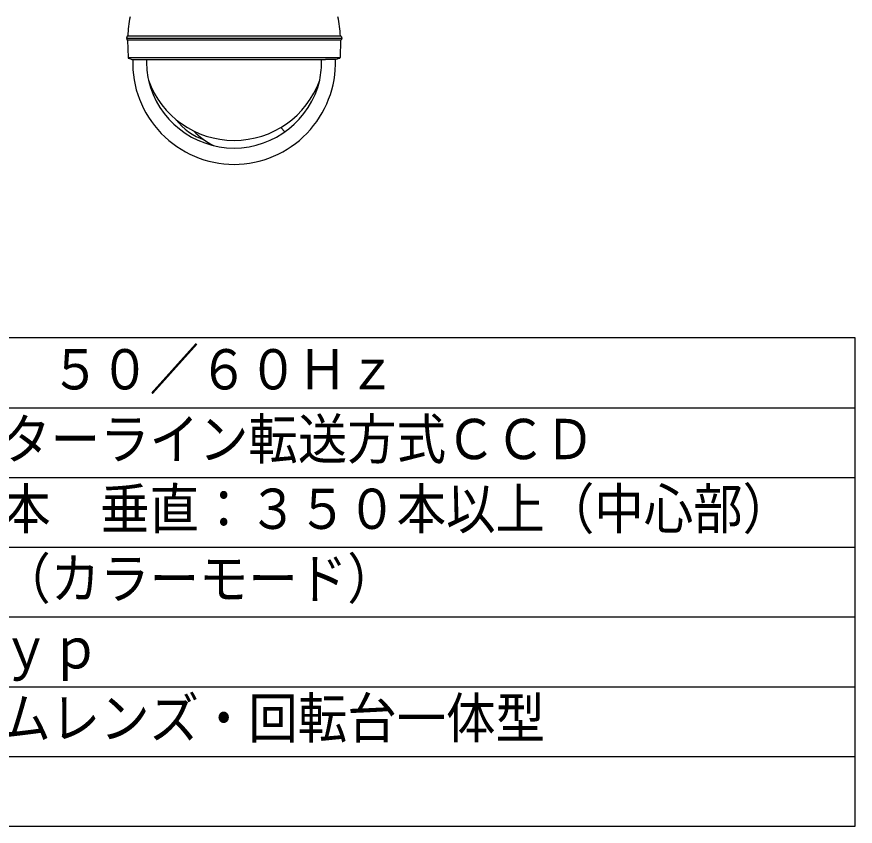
# Model space of a CAD drawing. Units: millimetres, scale not verified. Extents: x -63 to 65, y -57 to 57.
# Drawn here: x 2.2 to 62.3, y -56.5 to 1.5 of the extents above; entities that cross this region are included whole.
import ezdxf
from ezdxf.enums import TextEntityAlignment as Align

# ---------------------------------------------------------------- set-up
doc = ezdxf.new("R2010")
doc.units = ezdxf.units.MM
doc.header["$LTSCALE"] = 0.190236
for name, color, linetype in [('0-0_MOJI1', 2, 'Continuous'), ('0-2_GAIKEI', 1, 'Continuous'), ('0-3_WAKU', 1, 'Continuous')]:
    doc.layers.add(name, color=color, linetype=linetype)
doc.styles.add('ＭＳ ゴシック', font='')
doc.styles.get('ＭＳ ゴシック').set_extended_font_data('MS Gothic')

msp = doc.modelspace()

# ---------------------------------------------------------------- linework, layer by layer
at = {"layer": '0-2_GAIKEI', "color": 7}
for p, q in [((25.4318, 0.1438), (10.0815, 0.1438)), ((25.4318, 0.1438), (25.4817, -0.0062)), ((25.4318, -0.156), (10.0815, -0.156)), ((10.1267, -0.156), (10.1553, -1.3889)), ((25.3869, -0.156), (25.3581, -1.3889)), ((25.4817, -0.0062), (25.4318, -0.156)), ((25.3145, -1.4219), (10.1987, -1.4219)), ((10.199, -1.4518), (10.201, -1.4525)), ((10.201, -1.4525), (10.4149, -1.5317)), ((10.4149, -1.5317), (10.4391, -1.5363)), ((25.0745, -1.5363), (24.3065, -1.5363)), ((25.3122, -1.4525), (25.0986, -1.5317)), ((25.358, -1.3911), (25.3581, -1.3889)), ((21.0987, -6.4197), (21.3969, -6.7212))]:
    msp.add_line(p, q, dxfattribs=at)
at = {"layer": '0-2_GAIKEI'}
for p, q in [((10.0317, -0.0062), (25.4817, -0.0062)), ((10.4391, -1.5363), (24.3065, -1.5363))]:
    msp.add_line(p, q, dxfattribs=at)
at = {"layer": '0-2_GAIKEI', "color": 7}
for points in [[(10.0815, 0.1438), (10.0317, -0.0062), (10.0815, -0.156)], [(10.1553, -1.3889), (10.1554, -1.3911), (10.1555, -1.3932), (10.1558, -1.3953), (10.1561, -1.3974), (10.1564, -1.3994), (10.1568, -1.4015), (10.1573, -1.4035), (10.1578, -1.4055), (10.1584, -1.4075), (10.159, -1.4095), (10.1597, -1.4115), (10.1605, -1.4134), (10.1613, -1.4153), (10.1622, -1.4171), (10.1631, -1.419), (10.1641, -1.4208), (10.1651, -1.4226), (10.1661, -1.4243), (10.1673, -1.426), (10.1684, -1.4277), (10.1697, -1.4293), (10.1709, -1.431), (10.1722, -1.4325), (10.1736, -1.4341), (10.175, -1.4356), (10.1765, -1.437), (10.178, -1.4384), (10.1795, -1.4398), (10.1811, -1.4411), (10.1827, -1.4424), (10.1844, -1.4436), (10.1861, -1.4448), (10.1878, -1.446), (10.1896, -1.4471), (10.1914, -1.4481), (10.1933, -1.4491), (10.1951, -1.4501), (10.1971, -1.4509), (10.199, -1.4518)], [(25.3122, -1.4525), (25.3142, -1.4518), (25.3162, -1.4509), (25.3181, -1.4501), (25.32, -1.4491), (25.3219, -1.4481), (25.3237, -1.4471), (25.3255, -1.446), (25.3273, -1.4448), (25.329, -1.4436), (25.3306, -1.4424), (25.3323, -1.4411), (25.3338, -1.4398), (25.3354, -1.4384), (25.3369, -1.437), (25.3383, -1.4356), (25.3398, -1.4341), (25.3411, -1.4325), (25.3424, -1.431), (25.3437, -1.4293), (25.3449, -1.4277), (25.3461, -1.426), (25.3472, -1.4243), (25.3483, -1.4226), (25.3493, -1.4208), (25.3503, -1.419), (25.3512, -1.4171), (25.3521, -1.4153), (25.3529, -1.4134), (25.3536, -1.4115), (25.3543, -1.4095), (25.355, -1.4075), (25.3556, -1.4055), (25.3561, -1.4035), (25.3566, -1.4015), (25.357, -1.3994), (25.3573, -1.3974), (25.3576, -1.3953), (25.3578, -1.3932), (25.358, -1.3911)]]:
    msp.add_lwpolyline(points, dxfattribs=at)
for centre, radius, start, end in [((18.1212, -0.156), 7.9947, 167.87054, 177.85114), ((17.3917, -0.156), 7.9947, 2.14886, 12.12946), ((17.7755, -1.7653), 7.2905, 178.19836, 269.85014), ((17.7373, -1.7653), 7.2905, 270.14986, 1.80164)]:
    msp.add_arc(centre, radius, start, end, dxfattribs=at)
at = {"layer": '0-2_GAIKEI'}
for centre, radius, start, end in [((17.7755, -1.7653), 6.2905, 178.19836, 191.49567), ((17.7373, -1.7653), 6.2905, 348.50433, 1.80164), ((17.7564, -0.8093), 6.5305, 199.77733, 340.22414), ((17.7564, -1.5696), 6.3139, 193.27131, 346.72869), ((17.0554, -3.1652), 4.3769, 217.61388, 250.822), ((19.0412, -2.4775), 5.9136, 225.08575, 242.22478)]:
    msp.add_arc(centre, radius, start, end, dxfattribs=at)
at = {"layer": '0-3_WAKU', "color": 4}
for p, q in [((62.3001, -21.5), (-62.7001, -21.5)), ((62.3001, -56.5001), (62.3001, -21.5)), ((-62.7001, -56.5001), (62.3001, -56.5001))]:
    msp.add_line(p, q, dxfattribs=at)
at = {"layer": '0-3_WAKU'}
for p, q in [((-62.7001, -26.5), (62.3001, -26.5)), ((-62.7001, -31.5001), (62.3001, -31.5001)), ((-62.7001, -36.5001), (62.3001, -36.5001)), ((-62.7001, -41.5001), (62.3001, -41.5001)), ((-62.7001, -46.5001), (62.3001, -46.5001)), ((-62.7001, -51.5001), (62.3001, -51.5001))]:
    msp.add_line(p, q, dxfattribs=at)

# ---------------------------------------------------------------- texts
at = {"layer": '0-0_MOJI1', "style": 'ＭＳ ゴシック', "width": 0.9}
for s, p in [('ＡＣ１００Ｖ\u3000５０／６０Ｈｚ', (-20.2, -26.0552)), ('１／４型インターライン転送方式ＣＣＤ', (-20.2, -31.0552)), ('水平：５４０本\u3000垂直：３５０本以上（中心部）', (-20.2, -36.0552)), ('０．５ルクス（カラーモード）', (-20.2, -41.0552)), ('５２ｄＢ／ｔｙｐ', (-20.2, -46.0552)), ('カメラ・ズームレンズ・回転台一体型', (-20.2, -51.0552))]:
    msp.add_text(s, height=2.887, dxfattribs=at).set_placement(p, align=Align.BOTTOM_LEFT)

doc.saveas('drawing.dxf')
